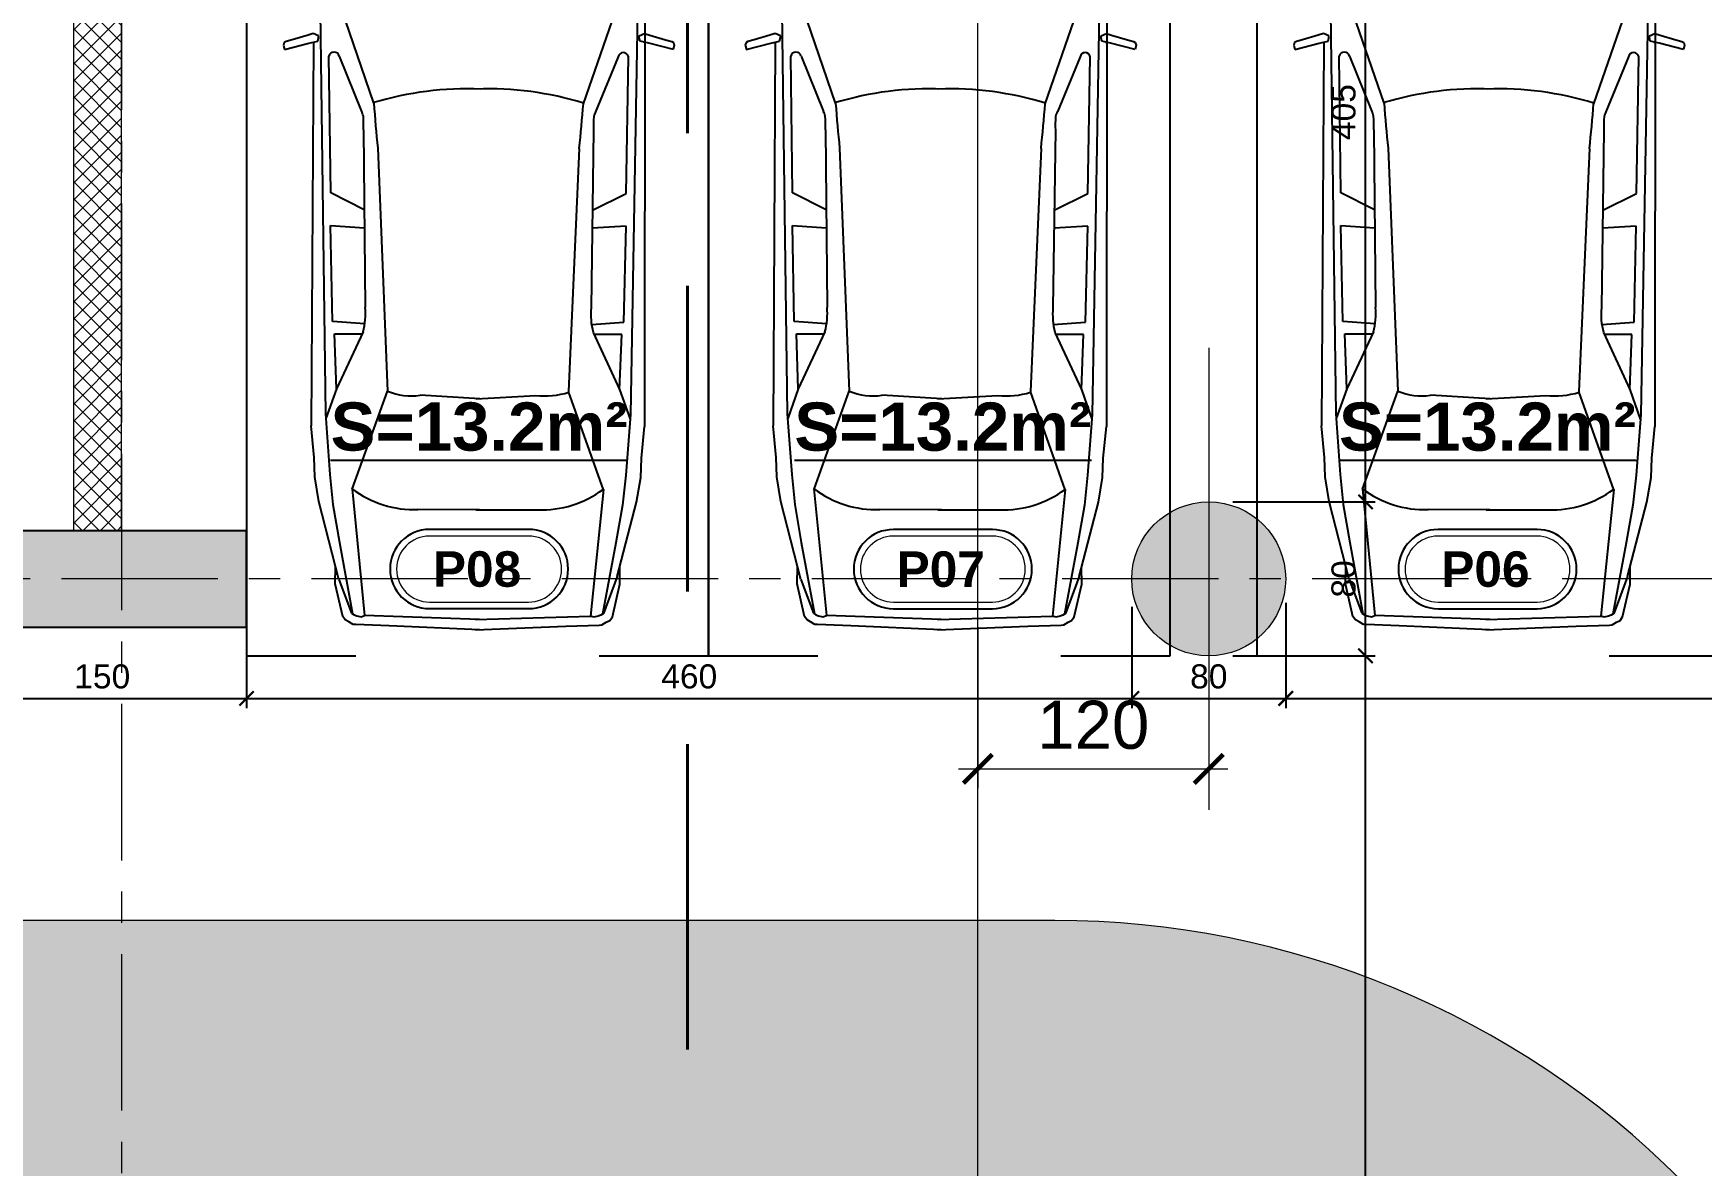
# Model space of a CAD drawing. Header units: centimetres. Extents: x 60496 to 66049, y -55119 to -48212.
# Drawn here: x 63377 to 64244, y -50302 to -49714 of the extents above; entities that cross this region are included whole.
import ezdxf
from ezdxf.enums import TextEntityAlignment as Align

# ---------------------------------------------------------------- set-up
doc = ezdxf.new("R2010")
doc.units = ezdxf.units.CM
doc.header["$LTSCALE"] = 50
doc.header["$MEASUREMENT"] = 0
for name, pattern in [('23486-A01$0${ Chain Double-Dash }', [0]), ('AXES', [2, 1.25, -0.25, 0.25, -0.25]), ('CACHE', [0.375, 0.25, -0.125]), ('CONTINU', [0]), ('DASHED2', [9.525, 6.35, -3.175])]:
    doc.linetypes.add(name, pattern=pattern)
doc.layers.get('0').update_dxf_attribs({"color": 8})
for name, color, linetype in [('AXES', 10, 'AXES'), ('BETON COUPE', 3, 'CONTINU'), ('BETON TRAME', 252, 'Continuous'), ('COTE 50ème', 1, 'Continuous'), ('FINI', 251, 'Continuous'), ('PILIER', 7, 'Continuous'), ('TEXTE', 7, 'Continuous')]:
    doc.layers.add(name, color=color, linetype=linetype)
for name, color, linetype, lineweight in [('BETON HACHURE', 253, 'Continuous', 13), ('EXISTANT COUPE', 251, 'Continuous', 40), ('MACONNERIE COUPE', 7, 'Continuous', 30)]:
    doc.layers.add(name, color=color, linetype=linetype, lineweight=lineweight)
for name, color, linetype, lineweight, true_color in [('HORS GEL', 7, 'CACHE', 15, 0x00661a), ('HORS GEL COTE', 7, 'Continuous', 13, 0x00661a), ('New_2D Drafting - General_Pen_No__4', 252, 'Continuous', 13, 0x696969)]:
    doc.layers.add(name, color=color, linetype=linetype, lineweight=lineweight, true_color=true_color)
doc.layers.add('PREFA MUR SUP TRAME', color=7, linetype='Continuous', true_color=0xd7c7ff)
doc.styles.add('BRMNAMES', font='swisseb.ttf', dxfattribs={"height": 20})
doc.styles.add('RS_TEXT_1.50', font='arial.ttf', dxfattribs={"height": 12.5})
doc.styles.add('RS_TXT_100', font='arial.ttf', dxfattribs={"height": 25})
doc.styles.add('RS_TXT_50', font='arial.ttf', dxfattribs={"height": 12.5})
doc.dimstyles.new('RS_100CM_LINEAIRE', dxfattribs={"dimscale": 10, "dimtxt": 25, "dimasz": 1.5, "dimexe": 1, "dimexo": 2.5, "dimgap": 1, "dimtad": 1, "dimdec": 1, "dimrnd": 0.5, "dimdsep": 46, "dimtxsty": 'RS_TXT_100', "dimblk1": 'ARCHTICK', "dimblk2": 'ARCHTICK', "dimsah": 1, "dimcen": 2.5, "dimdle": 1, "dimclrt": 4, "dimadec": 0, "dimazin": 2, "dimtfac": 1, "dimtdec": 1, "dimtix": 1, "dimtmove": 2, "dimatfit": 3, "dimfxl": 1, "dimtolj": 1, "dimtzin": 0, "dimarcsym": 0})
doc.dimstyles.new('RS_50CM_LINEAIRE', dxfattribs={"dimscale": 5, "dimtxt": 12.5, "dimasz": 1.5, "dimexe": 1, "dimexo": 2.5, "dimgap": 1, "dimtad": 1, "dimdec": 1, "dimrnd": 0.5, "dimdsep": 46, "dimtxsty": 'RS_TXT_50', "dimblk1": 'ARCHTICK', "dimblk2": 'ARCHTICK', "dimsah": 1, "dimcen": 2.5, "dimdle": 1, "dimclrt": 4, "dimadec": 0, "dimazin": 2, "dimtfac": 1, "dimtdec": 1, "dimtix": 1, "dimtmove": 2, "dimatfit": 3, "dimfxl": 1, "dimtolj": 1, "dimtzin": 0, "dimarcsym": 0})

# ---------------------------------------------------------------- blocks, each defined once
blk = doc.blocks.new('_ArchTick')
at = {"color": 0, "linetype": 'ByBlock', "const_width": 0.15}
blk.add_lwpolyline([(-0.5, -0.5), (0.5, 0.5)], dxfattribs=at)
blk = doc.blocks.new('*D161')
at = {"layer": 'Defpoints', "color": 0, "linetype": 'ByBlock', "transparency": 16777216}
for p in [(73413.45, -41029.73), (73533.45, -41069.73), (73533.45, -41128.47)]:
    blk.add_point(p, dxfattribs=at)
at = {"layer": 'HORS GEL', "color": 0, "linetype": 'ByBlock', "lineweight": -2, "transparency": 16777216}
for p, q in [((73413.45, -41054.73), (73413.45, -41138.47)), ((73533.45, -41094.73), (73533.45, -41138.47)), ((73403.45, -41128.47), (73543.45, -41128.47))]:
    blk.add_line(p, q, dxfattribs=at)
at = {"layer": 'HORS GEL', "color": 0, "linetype": 'ByBlock', "lineweight": -2, "transparency": 16777216, "xscale": 15, "yscale": 15, "zscale": 15, "rotation": 180}
blk.add_blockref('_ArchTick', (73413.45, -41128.47), dxfattribs=at)
at = {"layer": 'HORS GEL', "color": 0, "linetype": 'ByBlock', "lineweight": -2, "transparency": 16777216, "xscale": 15, "yscale": 15, "zscale": 15}
blk.add_blockref('_ArchTick', (73533.45, -41128.47), dxfattribs=at)
at = {"layer": 'HORS GEL', "color": 4, "linetype": 'ByBlock', "transparency": 16777216, "insert": (73473.45, -41105.7), "char_height": 25, "attachment_point": 5, "style": 'RS_TXT_100'}
blk.add_mtext('\\A1;120', dxfattribs=at)
blk = doc.blocks.new('*D1316')
at = {"layer": 'COTE 50ème', "color": 0, "lineweight": -2, "ltscale": 0.5, "transparency": 16777216}
for p, q in [((64000.45, -50037.36), (64074.44, -50037.36)), ((64069.44, -50637.36), (64069.44, -50032.36)), ((63880.45, -50632.36), (64074.44, -50632.36))]:
    blk.add_line(p, q, dxfattribs=at)
at = {"layer": 'Defpoints', "color": 0, "ltscale": 0.5, "transparency": 16777216}
for p in [(63987.95, -50037.36), (64069.44, -50037.36), (63867.95, -50632.36)]:
    blk.add_point(p, dxfattribs=at)
at = {"layer": 'COTE 50ème', "color": 0, "lineweight": -2, "ltscale": 0.5, "transparency": 16777216, "xscale": 7.5, "yscale": 7.5, "zscale": 7.5}
for p, rotation in [((64069.44, -50037.36), 90), ((64069.44, -50632.36), 270)]:
    blk.add_blockref('_ArchTick', p, dxfattribs=dict(at, rotation=rotation))
at = {"layer": 'COTE 50ème', "color": 4, "ltscale": 0.5, "transparency": 16777216, "insert": (64058.05, -50334.86), "char_height": 12.5, "attachment_point": 5, "rotation": 90, "style": 'RS_TXT_50'}
blk.add_mtext('\\A1;595', dxfattribs=at)
blk = doc.blocks.new('*D1317')
at = {"layer": 'COTE 50ème', "color": 0, "lineweight": -2, "ltscale": 0.5, "transparency": 16777216}
for p, q in [((64000.45, -49957.36), (64074.44, -49957.36)), ((64069.44, -50042.36), (64069.44, -49952.36)), ((64000.45, -50037.36), (64074.44, -50037.36))]:
    blk.add_line(p, q, dxfattribs=at)
at = {"layer": 'Defpoints', "color": 0, "ltscale": 0.5, "transparency": 16777216}
for p in [(63987.95, -49957.36), (64069.44, -49957.36), (63987.95, -50037.36)]:
    blk.add_point(p, dxfattribs=at)
at = {"layer": 'COTE 50ème', "color": 0, "lineweight": -2, "ltscale": 0.5, "transparency": 16777216, "xscale": 7.5, "yscale": 7.5, "zscale": 7.5}
for p, rotation in [((64069.44, -49957.36), 90), ((64069.44, -50037.36), 270)]:
    blk.add_blockref('_ArchTick', p, dxfattribs=dict(at, rotation=rotation))
at = {"layer": 'COTE 50ème', "color": 4, "ltscale": 0.5, "transparency": 16777216, "insert": (64058.05, -49997.36), "char_height": 12.5, "attachment_point": 5, "rotation": 90, "style": 'RS_TXT_50'}
blk.add_mtext('\\A1;80', dxfattribs=at)
blk = doc.blocks.new('*D1318')
at = {"layer": 'COTE 50ème', "color": 0, "lineweight": -2, "ltscale": 0.5, "transparency": 16777216}
for p, q in [((64000.45, -49552.22), (64074.44, -49552.22)), ((64069.44, -49962.36), (64069.44, -49547.22)), ((64000.45, -49957.36), (64074.44, -49957.36))]:
    blk.add_line(p, q, dxfattribs=at)
at = {"layer": 'Defpoints', "color": 0, "ltscale": 0.5, "transparency": 16777216}
for p in [(63987.95, -49552.22), (64069.44, -49552.22), (63987.95, -49957.36)]:
    blk.add_point(p, dxfattribs=at)
at = {"layer": 'COTE 50ème', "color": 0, "lineweight": -2, "ltscale": 0.5, "transparency": 16777216, "xscale": 7.5, "yscale": 7.5, "zscale": 7.5}
for p, rotation in [((64069.44, -49552.22), 90), ((64069.44, -49957.36), 270)]:
    blk.add_blockref('_ArchTick', p, dxfattribs=dict(at, rotation=rotation))
at = {"layer": 'COTE 50ème', "color": 4, "ltscale": 0.5, "transparency": 16777216, "insert": (64058.05, -49754.79), "char_height": 12.5, "attachment_point": 5, "rotation": 90, "style": 'RS_TXT_50'}
blk.add_mtext('\\A1;405', dxfattribs=at)
blk = doc.blocks.new('*D963')
at = {"layer": 'COTE 50ème', "color": 0, "lineweight": -2, "ltscale": 0.5, "transparency": 16777216}
for p, q in [((63487.95, -50034.86), (63487.95, -50064.48)), ((63337.95, -50049.86), (63337.95, -50064.48)), ((63332.95, -50059.48), (63492.95, -50059.48))]:
    blk.add_line(p, q, dxfattribs=at)
at = {"layer": 'Defpoints', "color": 0, "ltscale": 0.5, "transparency": 16777216}
for p in [(63487.95, -50022.36), (63337.95, -50037.36), (63487.95, -50059.48)]:
    blk.add_point(p, dxfattribs=at)
at = {"layer": 'COTE 50ème', "color": 0, "lineweight": -2, "ltscale": 0.5, "transparency": 16777216, "xscale": 7.5, "yscale": 7.5, "zscale": 7.5, "rotation": 180}
blk.add_blockref('_ArchTick', (63337.95, -50059.48), dxfattribs=at)
at = {"layer": 'COTE 50ème', "color": 0, "lineweight": -2, "ltscale": 0.5, "transparency": 16777216, "xscale": 7.5, "yscale": 7.5, "zscale": 7.5}
blk.add_blockref('_ArchTick', (63487.95, -50059.48), dxfattribs=at)
at = {"layer": 'COTE 50ème', "color": 4, "ltscale": 0.5, "transparency": 16777216, "insert": (63412.95, -50048.1), "char_height": 12.5, "attachment_point": 5, "style": 'RS_TXT_50'}
blk.add_mtext('\\A1;150', dxfattribs=at)
blk = doc.blocks.new('*D964')
at = {"layer": 'COTE 50ème', "color": 0, "lineweight": -2, "ltscale": 0.5, "transparency": 16777216}
for p, q in [((63948, -50011.86), (63948, -50064.48)), ((63487.95, -50034.86), (63487.95, -50064.48)), ((63482.95, -50059.48), (63953, -50059.48))]:
    blk.add_line(p, q, dxfattribs=at)
at = {"layer": 'Defpoints', "color": 0, "ltscale": 0.5, "transparency": 16777216}
for p in [(63948, -49999.36), (63487.95, -50022.36), (63948, -50059.48)]:
    blk.add_point(p, dxfattribs=at)
at = {"layer": 'COTE 50ème', "color": 0, "lineweight": -2, "ltscale": 0.5, "transparency": 16777216, "xscale": 7.5, "yscale": 7.5, "zscale": 7.5, "rotation": 180}
blk.add_blockref('_ArchTick', (63487.95, -50059.48), dxfattribs=at)
at = {"layer": 'COTE 50ème', "color": 0, "lineweight": -2, "ltscale": 0.5, "transparency": 16777216, "xscale": 7.5, "yscale": 7.5, "zscale": 7.5}
blk.add_blockref('_ArchTick', (63948, -50059.48), dxfattribs=at)
at = {"layer": 'COTE 50ème', "color": 4, "ltscale": 0.5, "transparency": 16777216, "insert": (63717.98, -50048.1), "char_height": 12.5, "attachment_point": 5, "style": 'RS_TXT_50'}
blk.add_mtext('\\A1;460', dxfattribs=at)
blk = doc.blocks.new('*D965')
at = {"layer": 'COTE 50ème', "color": 0, "lineweight": -2, "ltscale": 0.5, "transparency": 16777216}
for p, q in [((63948, -50011.86), (63948, -50064.48)), ((64027.95, -50009.86), (64027.95, -50064.48)), ((63943, -50059.48), (64032.95, -50059.48))]:
    blk.add_line(p, q, dxfattribs=at)
at = {"layer": 'Defpoints', "color": 0, "ltscale": 0.5, "transparency": 16777216}
for p in [(63948, -49999.36), (64027.95, -49997.36), (64027.95, -50059.48)]:
    blk.add_point(p, dxfattribs=at)
at = {"layer": 'COTE 50ème', "color": 0, "lineweight": -2, "ltscale": 0.5, "transparency": 16777216, "xscale": 7.5, "yscale": 7.5, "zscale": 7.5, "rotation": 180}
blk.add_blockref('_ArchTick', (63948, -50059.48), dxfattribs=at)
at = {"layer": 'COTE 50ème', "color": 0, "lineweight": -2, "ltscale": 0.5, "transparency": 16777216, "xscale": 7.5, "yscale": 7.5, "zscale": 7.5}
blk.add_blockref('_ArchTick', (64027.95, -50059.48), dxfattribs=at)
at = {"layer": 'COTE 50ème', "color": 4, "ltscale": 0.5, "transparency": 16777216, "insert": (63987.98, -50048.1), "char_height": 12.5, "attachment_point": 5, "style": 'RS_TXT_50'}
blk.add_mtext('\\A1;80', dxfattribs=at)
blk = doc.blocks.new('*D966')
at = {"layer": 'COTE 50ème', "color": 0, "lineweight": -2, "ltscale": 0.5, "transparency": 16777216}
for p, q in [((64027.95, -50009.86), (64027.95, -50064.48)), ((64572.95, -50009.86), (64572.95, -50064.48)), ((64022.95, -50059.48), (64577.95, -50059.48))]:
    blk.add_line(p, q, dxfattribs=at)
at = {"layer": 'Defpoints', "color": 0, "ltscale": 0.5, "transparency": 16777216}
for p in [(64027.95, -49997.36), (64572.95, -49997.36), (64572.95, -50059.48)]:
    blk.add_point(p, dxfattribs=at)
at = {"layer": 'COTE 50ème', "color": 0, "lineweight": -2, "ltscale": 0.5, "transparency": 16777216, "xscale": 7.5, "yscale": 7.5, "zscale": 7.5, "rotation": 180}
blk.add_blockref('_ArchTick', (64027.95, -50059.48), dxfattribs=at)
at = {"layer": 'COTE 50ème', "color": 0, "lineweight": -2, "ltscale": 0.5, "transparency": 16777216, "xscale": 7.5, "yscale": 7.5, "zscale": 7.5}
blk.add_blockref('_ArchTick', (64572.95, -50059.48), dxfattribs=at)
at = {"layer": 'COTE 50ème', "color": 4, "ltscale": 0.5, "transparency": 16777216, "insert": (64300.45, -50048.12), "char_height": 12.5, "attachment_point": 5, "style": 'RS_TXT_50'}
blk.add_mtext('\\A1;545', dxfattribs=at)
blk = doc.blocks.new('PILIER')
at = {"color": 252}
blk.add_lwpolyline([(1.563, 1.2), (-1.437, 1.2, 1), (-1.437, -1.2), (1.563, -1.2, 1), (1.563, 1.2, -1)], format="xyb", dxfattribs=at)
at = {"color": 10, "lineweight": 20}
blk.add_lwpolyline([(1.563, 1), (-1.437, 1, 1), (-1.437, -1), (1.563, -1, 1)], format="xyb", close=True, dxfattribs=at)
at = {"color": 7, "style": 'BRMNAMES'}
blk.add_attdef('PILIER_TEXTE', text='', height=1.076, dxfattribs=at).set_placement((0, 0), align=Align.MIDDLE_CENTER)
blk = doc.blocks.new('A$Ce9568e5d')
at = {"layer": 'AXES', "lineweight": 5, "ltscale": 1.3}
for p, q in [((805, 1580), (805, -1344.97)), ((3195, 865), (-1985, 865))]:
    blk.add_line(p, q, dxfattribs=at)
at = {"layer": 'HORS GEL', "linetype": '23486-A01$0${ Chain Double-Dash }', "ltscale": 1.2}
for p, q in [((1250, -1150), (1250, 1580)), ((1370, 985), (1370, 745))]:
    blk.add_line(p, q, dxfattribs=at)
at = {"layer": 'HORS GEL', "linetype": 'ByBlock'}
dim = blk.add_linear_dim(base=(1370, 766.26), p1=(1250, 865), p2=(1370, 825), dimstyle='RS_100CM_LINEAIRE', dxfattribs=at)
dim.commit()
dim.dimension.update_dxf_attribs({"geometry": '*D161', "text_midpoint": (1310, 789.03), "insert": (-72163.45, 41894.73)})

msp = doc.modelspace()

# ---------------------------------------------------------------- hatches: boundary and pattern name
at = {"layer": 'BETON HACHURE', "transparency": 33554585}
h = msp.add_hatch(dxfattribs=at)
h.set_pattern_fill('ANSI37', color=256, scale=50, angle=270, style=0)
h.set_pattern_definition([(315, (-1160.4855, 19655.393), (4.4194174, 4.4194174), []), (45, (-1160.4855, 19655.393), (-4.4194174, 4.4194174), [])])
h.paths.add_polyline_path([(62772.95, -51847.22), (62797.95, -51847.22), (62797.95, -52172.22), (62772.95, -52172.22)], flags=0)
h.paths.add_polyline_path([(62772.95, -51847.22), (62797.95, -51847.22), (62797.95, -52172.22), (62772.95, -52172.22)], flags=0)
h.paths.add_polyline_path([(64952.95, -51987.36), (64952.95, -52037.36), (65032.95, -52037.36), (65032.95, -51987.36)], flags=0)
h.paths.add_polyline_path([(64572.95, -51987.36), (64572.95, -52037.36), (64652.95, -52037.36), (64652.95, -51987.36)], flags=0)
edge = h.paths.add_edge_path(flags=0)
edge.add_arc((64612.95, -50672.36), 40, 0, 360)
edge = h.paths.add_edge_path(flags=0)
edge.add_arc((64612.95, -49997.36), 40, 0, 360)
edge = h.paths.add_edge_path(flags=0)
edge.add_arc((64612.95, -51272.36), 40, 0, 360)
h.paths.add_polyline_path([(65692.87, -49527.22), (61269.11, -49527.22), (60879.82, -54263.92), (65445.45, -54713.51), (65692.87, -54713.51)])
edge = h.paths.add_edge_path(flags=0)
edge.add_arc((64612.95, -51272.36), 40, 0, 360)
h.paths.add_polyline_path([(63397.95, -49552.22), (63397.95, -49972.36), (63422.95, -49972.36), (63422.95, -49552.22), (64992.96, -49552.22), (64992.95, -51312.36), (65032.95, -51312.36), (65032.95, -49552.22), (65667.87, -49552.22), (65667.87, -53452.22), (65032.95, -53452.22), (65032.95, -52057.36), (64992.95, -52057.36), (64992.95, -53477.22), (65667.87, -53477.22), (65667.87, -54685.93), (65459.18, -54688.51), (64660.45, -54610.07), (64660.45, -54122.36), (64635.45, -54122.36), (64635.45, -54607.62), (63330.45, -54479.46), (63330.45, -54122.36), (63305.45, -54122.36), (63305.45, -54477.01), (62117.95, -54360.39), (62117.95, -54122.36), (62067.95, -54122.36), (62067.95, -54355.48), (60906.75, -54241.45), (61082.14, -52107.36), (61287.95, -52107.36), (61287.95, -52057.36), (61086.25, -52057.36), (61088.1, -52037.36), (61287.95, -52037.36), (61287.95, -51987.36), (61092.01, -51987.36), (61148.71, -51297.36), (61287.95, -51297.36), (61287.95, -51247.36), (61152.82, -51247.36), (61198.03, -50697.36), (61287.95, -50697.36), (61287.95, -50647.36), (61202.13, -50647.36), (61292.14, -49552.22), (62070.45, -49552.22), (62070.45, -49972.36), (62095.45, -49972.36), (62095.45, -49552.22)], flags=16)
h.paths.add_polyline_path([(64572.95, -51232.36), (64572.95, -51312.36), (64652.95, -51312.36), (64652.95, -51232.36)], flags=0)
at = {"layer": 'BETON TRAME', "transparency": 33554559}
h = msp.add_hatch(color=256, dxfattribs=at)
h.dxf.hatch_style = 1
h.paths.add_polyline_path([(62157.95, -51297.36), (62122.95, -51297.36), (62122.95, -50647.36), (62157.95, -50647.36), (62157.95, -50822.36), (62617.95, -50822.36), (62617.95, -50647.36), (62652.95, -50647.36), (62652.95, -51297.36), (62617.95, -51297.36), (62617.95, -50862.36), (62407.95, -50862.36), (62407.95, -51192.36), (62367.95, -51192.36), (62367.95, -50862.36), (62157.95, -50862.36)])
h.paths.add_polyline_path([(61287.95, -49972.36), (61287.95, -50022.36), (61437.95, -50022.36), (61437.95, -49972.36)])
h.paths.add_polyline_path([(62007.95, -49972.36), (62007.95, -50022.36), (62157.95, -50022.36), (62157.95, -49972.36)])
h.paths.add_polyline_path([(62617.95, -49972.36), (62617.95, -50022.36), (62767.95, -50022.36), (62767.95, -49972.36)])
h.paths.add_polyline_path([(63337.95, -49972.36), (63337.95, -50022.36), (63487.95, -50022.36), (63487.95, -49972.36)])
h.paths.add_polyline_path([(63337.95, -50647.36), (63337.95, -50697.36), (63487.95, -50697.36), (63487.95, -50647.36)])
h.paths.add_polyline_path([(61287.95, -50647.36), (61287.95, -50697.36), (61437.95, -50697.36), (61437.95, -50647.36)])
h.paths.add_polyline_path([(61287.95, -51247.36), (61287.95, -51297.36), (61437.95, -51297.36), (61437.95, -51247.36)])
h.paths.add_polyline_path([(63337.95, -51247.36), (63337.95, -51297.36), (63487.95, -51297.36), (63487.95, -51247.36)])
h.paths.add_polyline_path([(63337.95, -51987.36), (63337.95, -52037.36), (63487.95, -52037.36), (63487.95, -51987.36)])
h.paths.add_polyline_path([(61437.95, -52037.36), (61437.95, -51987.36), (61287.95, -51987.36), (61287.95, -52037.36)])
h.paths.add_polyline_path([(62102.95, -51987.36), (62102.95, -52037.36), (62227.95, -52037.36), (62227.95, -51987.36)])
h.paths.add_polyline_path([(62547.95, -51987.36), (62547.95, -52037.36), (62672.95, -52037.36), (62672.95, -51987.36)])
h.paths.add_polyline_path([(62522.95, -52037.36), (62547.95, -52037.36), (62547.95, -51532.36), (62522.95, -51532.36)])
h.paths.add_polyline_path([(62227.95, -52037.36), (62252.95, -52037.36), (62252.95, -51532.36), (62227.95, -51532.36)])
at = {"layer": 'New_2D Drafting - General_Pen_No__4', "linetype": 'Continuous', "lineweight": 0, "true_color": 0xc7c8ca, "transparency": 33554546}
h = msp.add_hatch(color=9, dxfattribs=at)
edge = h.paths.add_edge_path()
edge.add_line((64367.95, -51124.86), (64367.95, -50634.86))
edge.add_arc((63907.95, -50634.86), 460, 0, 90)
edge.add_line((63907.95, -50174.86), (62122.95, -50174.86))
edge.add_arc((62122.95, -50634.86), 460, 90, 180)
edge.add_line((61662.95, -50634.86), (61662.95, -53323.54))
edge.add_arc((62122.95, -53323.54), 460, 180, 266.91954)
edge.add_line((62098.23, -53782.88), (64199.36, -53895.95))
edge.add_line((64199.36, -53895.95), (64906.1, -53933.99))
edge.add_arc((64899.76, -54067.76), 133.92, 4.03594, 87.28895, ccw=False)
edge.add_line((65033.35, -54058.33), (65587.47, -54035.81))
edge.add_arc((64922.41, -54349.93), 735.52, 25.28163, 89.98749)
edge.add_line((64922.57, -53614.41), (64699.15, -53602.39))
edge.add_arc((64717.95, -53252.89), 350, 180, 266.91954, ccw=False)
edge.add_line((64367.95, -53252.89), (64367.95, -52144.86))
edge.add_arc((64717.95, -52144.86), 350, 90, 180, ccw=False)
edge.add_line((64717.95, -51794.86), (64722.95, -51794.86))
edge.add_arc((64722.95, -52144.86), 350, 6.15064, 90, ccw=False)
edge.add_line((65070.94, -52107.36), (65667.87, -52107.36))
edge.add_line((65667.87, -52107.36), (65667.87, -49527.22))
edge.add_line((65667.87, -49527.22), (65072.95, -49527.22))
edge.add_line((65072.95, -49527.22), (65072.95, -51124.86))
edge.add_arc((64722.95, -51124.86), 350, -90, 0, ccw=False)
edge.add_line((64722.95, -51474.86), (64717.95, -51474.86))
edge.add_arc((64717.95, -51124.86), 350, 180, 270, ccw=False)
edge = h.paths.add_edge_path(flags=16)
edge.add_arc((63697.95, -53198), 350, -93.08046, 0, ccw=False)
edge.add_line((63679.15, -53547.49), (62314.15, -53474.03))
edge.add_arc((62332.95, -53124.54), 350, 180, 266.91954, ccw=False)
edge.add_line((61982.95, -53124.54), (61982.95, -50844.86))
edge.add_arc((62332.95, -50844.86), 350, 90, 180, ccw=False)
edge.add_line((62332.95, -50494.86), (63697.95, -50494.86))
edge.add_arc((63697.95, -50844.86), 350, 0, 90, ccw=False)
edge.add_line((64047.95, -50844.86), (64047.95, -53198))
at = {"layer": 'PREFA MUR SUP TRAME'}
h = msp.add_hatch(color=256, dxfattribs=at)
h.paths.add_polyline_path([(63827.95, -51987.36), (63827.95, -52037.36), (63907.95, -52037.36), (63907.95, -51987.36)])
h.paths.add_polyline_path([(62117.95, -52412.36), (62097.95, -52412.36), (62097.95, -52087.36), (62542.95, -52087.36), (62542.95, -52412.36), (62522.95, -52412.36), (62522.95, -52107.36), (62332.95, -52107.36), (62332.95, -52412.36), (62307.95, -52412.36), (62307.95, -52107.36), (62117.95, -52107.36)])
h.paths.add_polyline_path([(62117.95, -52797.36), (62067.95, -52797.36), (62067.95, -52927.36), (62117.95, -52927.36)])
h.paths.add_polyline_path([(61437.95, -52847.36), (61437.95, -52797.36), (61287.95, -52797.36), (61287.95, -52847.36)])
h.paths.add_polyline_path([(61437.95, -53373.36), (61437.95, -53323.36), (61287.95, -53323.36), (61287.95, -53373.36)])
h.paths.add_polyline_path([(62117.95, -53222.36), (62067.95, -53222.36), (62067.95, -53372.36), (62117.95, -53372.36)])
h.paths.add_polyline_path([(62117.95, -53972.36), (62067.95, -53972.36), (62067.95, -54122.36), (62117.95, -54122.36)])
h.paths.add_polyline_path([(61437.95, -54067.36), (61437.95, -54017.36), (61287.95, -54017.36), (61287.95, -54067.36)])
h.paths.add_polyline_path([(61437.95, -52107.36), (61437.95, -52057.36), (61287.95, -52057.36), (61287.95, -52107.36)])
edge = h.paths.add_edge_path()
edge.add_arc((63867.95, -51272.36), 40, 0, 360)
edge = h.paths.add_edge_path()
edge.add_arc((63867.95, -50672.36), 40, 0, 360)
edge = h.paths.add_edge_path()
edge.add_arc((63987.95, -49997.36), 40, 0, 360)
h.paths.add_polyline_path([(62522.95, -53323.39), (62572.95, -53323.39), (62572.95, -53397.39), (62522.95, -53397.39)])

# ---------------------------------------------------------------- linework, layer by layer
at = {"layer": 'BETON COUPE', "lineweight": 5}
msp.add_lwpolyline([(61287.95, -51297.36), (61287.95, -51247.36), (61152.82, -51247.36), (61198.03, -50697.36), (61287.95, -50697.36), (61287.95, -50647.36), (61202.13, -50647.36), (61292.14, -49552.22), (62070.45, -49552.22), (62070.45, -49972.36), (62095.45, -49972.36), (62095.45, -49552.22), (63397.95, -49552.22), (63397.95, -49972.36), (63422.95, -49972.36), (63422.95, -49552.22), (64992.96, -49552.22), (64992.95, -51312.36)], dxfattribs=at)
at = {"layer": 'BETON COUPE'}
msp.add_lwpolyline([(63337.95, -49972.36), (63337.95, -50022.36), (63487.95, -50022.36), (63487.95, -49972.36)], close=True, dxfattribs=at)
at = {"layer": 'BETON COUPE', "lineweight": 5, "ltscale": 0.5}
msp.add_circle((63987.95, -49997.36), 40, dxfattribs=at)
at = {"layer": 'EXISTANT COUPE', "lineweight": 5}
msp.add_lwpolyline([(64717.95, -51474.86, -0.414214), (64367.95, -51124.86), (64367.95, -51124.86), (64367.95, -50634.86, 0.414214), (63907.95, -50174.86), (62122.95, -50174.86, 0.414214), (61662.95, -50634.86), (61662.95, -53323.54, 0.398553)], format="xyb", dxfattribs=at)
at = {"layer": 'FINI'}
for p, q in [((63487.95, -49554.2), (63487.95, -50037.36)), ((63727.95, -50037.36), (63727.95, -49554.2)), ((63727.95, -49554.2), (63727.95, -50037.36)), ((63967.95, -50037.36), (63967.95, -49554.2)), ((64012.95, -49554.2), (64012.95, -50037.36)), ((63554.05, -49750.18), (63532.96, -49688.61)), ((63662.99, -49750.4), (63684.33, -49688.92)), ((63694.99, -49683.62), (63694.79, -49918.19)), ((63794.05, -49750.18), (63772.96, -49688.61)), ((63902.99, -49750.4), (63924.33, -49688.92)), ((63934.99, -49683.62), (63934.79, -49918.19)), ((64079.05, -49750.18), (64057.96, -49688.61)), ((64187.99, -49750.4), (64209.33, -49688.92)), ((64219.99, -49683.62), (64219.79, -49918.19)), ((63526.15, -49702.52), (63528.96, -49911.54)), ((63691.08, -49702.87), (63687.41, -49911.87)), ((63766.15, -49702.52), (63768.96, -49911.54)), ((63931.08, -49702.87), (63927.41, -49911.87)), ((64051.15, -49702.52), (64053.96, -49911.54)), ((64216.08, -49702.87), (64212.41, -49911.87)), ((63508.48, -49718.13), (63507.57, -49718.6)), ((63511.67, -49717.19), (63508.48, -49718.13)), ((63519.88, -49714.81), (63511.67, -49717.19)), ((63522.61, -49713.87), (63519.88, -49714.81)), ((63520.38, -49718.92), (63524.94, -49717.96)), ((63525.37, -49715.21), (63522.61, -49713.87)), ((63524.94, -49717.96), (63525.38, -49716.12)), ((63525.38, -49716.12), (63525.37, -49715.21)), ((63691.98, -49716.12), (63691.99, -49715.21)), ((63692.42, -49717.96), (63691.98, -49716.12)), ((63691.99, -49715.21), (63694.75, -49713.87)), ((63696.98, -49718.92), (63692.42, -49717.96)), ((63694.75, -49713.87), (63697.48, -49714.81)), ((63697.48, -49714.81), (63705.69, -49717.19)), ((63705.69, -49717.19), (63708.88, -49718.13)), ((63708.88, -49718.13), (63709.79, -49718.6)), ((63748.48, -49718.13), (63747.57, -49718.6)), ((63751.67, -49717.19), (63748.48, -49718.13)), ((63759.88, -49714.81), (63751.67, -49717.19)), ((63762.61, -49713.87), (63759.88, -49714.81)), ((63760.38, -49718.92), (63764.94, -49717.96)), ((63765.37, -49715.21), (63762.61, -49713.87)), ((63764.94, -49717.96), (63765.38, -49716.12)), ((63765.38, -49716.12), (63765.37, -49715.21)), ((63931.98, -49716.12), (63931.99, -49715.21)), ((63932.42, -49717.96), (63931.98, -49716.12)), ((63931.99, -49715.21), (63934.75, -49713.87)), ((63936.98, -49718.92), (63932.42, -49717.96)), ((63934.75, -49713.87), (63937.48, -49714.81)), ((63937.48, -49714.81), (63945.69, -49717.19)), ((63945.69, -49717.19), (63948.88, -49718.13)), ((63948.88, -49718.13), (63949.79, -49718.6)), ((64033.48, -49718.13), (64032.57, -49718.6)), ((64036.67, -49717.19), (64033.48, -49718.13)), ((64044.88, -49714.81), (64036.67, -49717.19)), ((64047.61, -49713.87), (64044.88, -49714.81)), ((64045.38, -49718.92), (64049.94, -49717.96)), ((64050.37, -49715.21), (64047.61, -49713.87)), ((64049.94, -49717.96), (64050.38, -49716.12)), ((64050.38, -49716.12), (64050.37, -49715.21)), ((64216.98, -49716.12), (64216.99, -49715.21)), ((64217.42, -49717.96), (64216.98, -49716.12)), ((64216.99, -49715.21), (64219.75, -49713.87)), ((64221.98, -49718.92), (64217.42, -49717.96)), ((64219.75, -49713.87), (64222.48, -49714.81)), ((64222.48, -49714.81), (64230.68, -49717.19)), ((64230.68, -49717.19), (64233.87, -49718.13)), ((64233.87, -49718.13), (64234.78, -49718.6)), ((63507.57, -49718.6), (63507.13, -49719.98)), ((63507.13, -49719.98), (63507.72, -49722.23)), ((63507.61, -49722.26), (63520.38, -49718.92)), ((63522.71, -49718.93), (63521.55, -49917.83)), ((63522.7, -49718.43), (63522.71, -49718.93)), ((63531.68, -49796.81), (63530.76, -49725.73)), ((63536.07, -49725.74), (63547.68, -49754.41)), ((63681.07, -49726.04), (63669.35, -49754.66)), ((63685.17, -49797.13), (63686.38, -49726.05)), ((63694.66, -49718.43), (63694.65, -49718.93)), ((63709.75, -49722.26), (63696.98, -49718.92)), ((63710.23, -49719.98), (63709.64, -49722.23)), ((63709.79, -49718.6), (63710.23, -49719.98)), ((63747.57, -49718.6), (63747.13, -49719.98)), ((63747.13, -49719.98), (63747.72, -49722.23)), ((63747.61, -49722.26), (63760.38, -49718.92)), ((63762.71, -49718.93), (63761.55, -49917.83)), ((63762.7, -49718.43), (63762.71, -49718.93)), ((63771.68, -49796.81), (63770.76, -49725.73)), ((63776.07, -49725.74), (63787.68, -49754.41)), ((63921.07, -49726.04), (63909.35, -49754.66)), ((63925.17, -49797.13), (63926.38, -49726.05)), ((63934.66, -49718.43), (63934.65, -49718.93)), ((63949.75, -49722.26), (63936.98, -49718.92)), ((63950.23, -49719.98), (63949.64, -49722.23)), ((63949.79, -49718.6), (63950.23, -49719.98)), ((64032.57, -49718.6), (64032.13, -49719.98)), ((64032.13, -49719.98), (64032.72, -49722.23)), ((64032.61, -49722.26), (64045.38, -49718.92)), ((64047.71, -49718.93), (64046.55, -49917.83)), ((64047.7, -49718.43), (64047.71, -49718.93)), ((64056.67, -49796.81), (64055.76, -49725.73)), ((64061.07, -49725.74), (64072.67, -49754.41)), ((64206.07, -49726.04), (64194.34, -49754.66)), ((64210.17, -49797.13), (64211.38, -49726.05)), ((64219.66, -49718.43), (64219.65, -49718.93)), ((64234.74, -49722.26), (64221.98, -49718.92)), ((64235.23, -49719.98), (64234.64, -49722.23)), ((64234.78, -49718.6), (64235.23, -49719.98)), ((63548.72, -49763.96), (63549.59, -49856.25)), ((63668.27, -49764.21), (63667.01, -49856.5)), ((63788.72, -49763.96), (63789.59, -49856.25)), ((63908.27, -49764.21), (63907.01, -49856.5)), ((64073.72, -49763.96), (64074.59, -49856.25)), ((64193.26, -49764.21), (64192.01, -49856.5)), ((63556.12, -49773.52), (63561.17, -49899.77)), ((63660.82, -49773.74), (63655.25, -49899.96)), ((63796.12, -49773.52), (63801.17, -49899.77)), ((63900.82, -49773.74), (63895.25, -49899.96)), ((64081.12, -49773.52), (64086.16, -49899.77)), ((64185.82, -49773.74), (64180.25, -49899.96)), ((63549.11, -49805.57), (63531.68, -49796.81)), ((63667.7, -49805.82), (63685.17, -49797.13)), ((63789.11, -49805.57), (63771.68, -49796.81)), ((63907.7, -49805.82), (63925.17, -49797.13)), ((64074.11, -49805.57), (64056.67, -49796.81)), ((64192.7, -49805.82), (64210.17, -49797.13)), ((63532.6, -49863.64), (63531.64, -49813.78)), ((63531.64, -49813.78), (63549.2, -49814.85)), ((63685.14, -49814.1), (63667.58, -49815.1)), ((63683.97, -49863.96), (63685.14, -49814.1)), ((63772.6, -49863.64), (63771.64, -49813.78)), ((63771.64, -49813.78), (63789.2, -49814.85)), ((63925.14, -49814.1), (63907.58, -49815.1)), ((63923.97, -49863.96), (63925.14, -49814.1)), ((64057.6, -49863.64), (64056.64, -49813.78)), ((64056.64, -49813.78), (64074.2, -49814.85)), ((64210.13, -49814.1), (64192.57, -49815.1)), ((64208.97, -49863.96), (64210.13, -49814.1)), ((63549.37, -49864.88), (63532.6, -49863.64)), ((63667.19, -49865.12), (63683.97, -49863.96)), ((63789.37, -49864.88), (63772.6, -49863.64)), ((63907.19, -49865.12), (63923.97, -49863.96)), ((64074.37, -49864.88), (64057.6, -49863.64)), ((64192.19, -49865.12), (64208.97, -49863.96)), ((63534.65, -49898.65), (63533.65, -49870.01)), ((63533.65, -49870.01), (63548.01, -49870.04)), ((63548.5, -49868.98), (63534.65, -49898.65)), ((63668.05, -49869.23), (63681.78, -49898.96)), ((63682.9, -49870.32), (63668.66, -49870.29)), ((63681.78, -49898.96), (63682.9, -49870.32)), ((63774.65, -49898.65), (63773.65, -49870.01)), ((63773.65, -49870.01), (63788.01, -49870.04)), ((63788.5, -49868.98), (63774.65, -49898.65)), ((63908.05, -49869.23), (63921.78, -49898.96)), ((63922.9, -49870.32), (63908.66, -49870.29)), ((63921.78, -49898.96), (63922.9, -49870.32)), ((64059.65, -49898.65), (64058.64, -49870.01)), ((64058.64, -49870.01), (64073, -49870.04)), ((64073.5, -49868.98), (64059.65, -49898.65)), ((64193.05, -49869.23), (64206.77, -49898.96)), ((64207.9, -49870.32), (64193.66, -49870.29)), ((64206.77, -49898.96), (64207.9, -49870.32)), ((63534.65, -49898.65), (63529.14, -49914.04)), ((63542.83, -49950.78), (63561.17, -49899.77)), ((63673.38, -49951.05), (63655.25, -49899.96)), ((63681.78, -49898.96), (63687.22, -49914.37)), ((63774.65, -49898.65), (63769.14, -49914.04)), ((63782.83, -49950.78), (63801.17, -49899.77)), ((63913.38, -49951.05), (63895.25, -49899.96)), ((63921.78, -49898.96), (63927.22, -49914.37)), ((64059.65, -49898.65), (64054.14, -49914.04)), ((64067.83, -49950.78), (64086.16, -49899.77)), ((64198.38, -49951.05), (64180.25, -49899.96)), ((64206.77, -49898.96), (64212.22, -49914.37)), ((63609.2, -49903.87), (63578.14, -49901.93)), ((63607.21, -49903.87), (63638.28, -49902.05)), ((63849.2, -49903.87), (63818.14, -49901.93)), ((63847.21, -49903.87), (63878.28, -49902.05)), ((64134.2, -49903.87), (64103.13, -49901.93)), ((64132.2, -49903.87), (64163.27, -49902.05)), ((63528.96, -49911.54), (63531.23, -49943.12)), ((63687.41, -49911.87), (63685.01, -49943.44)), ((63768.96, -49911.54), (63771.23, -49943.12)), ((63927.41, -49911.87), (63925.01, -49943.44)), ((64053.96, -49911.54), (64056.23, -49943.12)), ((64212.41, -49911.87), (64210.01, -49943.44)), ((63523.13, -49934.31), (63521.55, -49917.83)), ((63693.14, -49934.67), (63694.79, -49918.19)), ((63763.13, -49934.31), (63761.55, -49917.83)), ((63933.14, -49934.67), (63934.79, -49918.19)), ((64048.13, -49934.31), (64046.55, -49917.83)), ((64218.14, -49934.67), (64219.79, -49918.19)), ((63523.44, -49944.38), (63523.13, -49934.31)), ((63692.8, -49944.73), (63693.14, -49934.67)), ((63763.44, -49944.38), (63763.13, -49934.31)), ((63932.8, -49944.73), (63933.14, -49934.67)), ((64048.44, -49944.38), (64048.13, -49934.31)), ((64217.79, -49944.73), (64218.14, -49934.67)), ((63531.23, -49943.12), (63532.83, -49958.69)), ((63685.01, -49943.44), (63683.35, -49959.01)), ((63771.23, -49943.12), (63772.83, -49958.69)), ((63925.01, -49943.44), (63923.35, -49959.01)), ((64056.23, -49943.12), (64057.83, -49958.69)), ((64210.01, -49943.44), (64208.35, -49959.01)), ((63525.54, -49957.21), (63523.44, -49944.38)), ((63542.81, -49950.64), (63549.26, -50016.44)), ((63673.4, -49950.91), (63666.68, -50016.68)), ((63690.65, -49957.56), (63692.8, -49944.73)), ((63765.54, -49957.21), (63763.44, -49944.38)), ((63782.81, -49950.64), (63789.26, -50016.44)), ((63913.4, -49950.91), (63906.68, -50016.68)), ((63930.65, -49957.56), (63932.8, -49944.73)), ((64050.53, -49957.21), (64048.44, -49944.38)), ((64067.81, -49950.64), (64074.25, -50016.44)), ((64198.39, -49950.91), (64191.68, -50016.68)), ((64215.65, -49957.56), (64217.79, -49944.73)), ((63535.9, -49997.61), (63525.54, -49957.21)), ((63532.83, -49958.69), (63536.19, -49978.41)), ((63683.35, -49959.01), (63679.9, -49978.7)), ((63680.55, -49996.07), (63690.65, -49957.56)), ((63775.9, -49997.61), (63765.54, -49957.21)), ((63772.83, -49958.69), (63776.19, -49978.41)), ((63923.35, -49959.01), (63919.9, -49978.7)), ((63920.55, -49996.07), (63930.65, -49957.56)), ((64060.9, -49997.61), (64050.53, -49957.21)), ((64057.83, -49958.69), (64061.19, -49978.41)), ((64208.35, -49959.01), (64204.9, -49978.7)), ((64205.55, -49996.07), (64215.65, -49957.56)), ((63609.06, -49961.4), (63576.95, -49961.33)), ((63607.1, -49961.39), (63639.21, -49961.46)), ((63849.06, -49961.4), (63816.95, -49961.33)), ((63847.1, -49961.39), (63879.21, -49961.46)), ((64134.06, -49961.4), (64101.95, -49961.33)), ((64132.1, -49961.39), (64164.21, -49961.46)), ((63536.19, -49978.41), (63543.02, -50015.44)), ((63679.9, -49978.7), (63672.92, -50015.71)), ((63776.19, -49978.41), (63783.02, -50015.44)), ((63919.9, -49978.7), (63912.92, -50015.71)), ((64061.19, -49978.41), (64068.02, -50015.44)), ((64204.9, -49978.7), (64197.92, -50015.71)), ((63534.04, -49999.87), (63534.18, -49990.88)), ((63681.97, -50000.17), (63681.87, -49991.05)), ((63774.04, -49999.87), (63774.18, -49990.88)), ((63921.97, -50000.17), (63921.87, -49991.05)), ((64059.04, -49999.87), (64059.17, -49990.88)), ((64206.96, -50000.17), (64206.87, -49991.05)), ((63537.9, -50016.84), (63534.04, -49999.87)), ((63535.9, -49997.61), (63542.5, -50015.08)), ((63680.55, -49996.07), (63673.44, -50015.35)), ((63678.04, -50017.13), (63681.97, -50000.17)), ((63777.9, -50016.84), (63774.04, -49999.87)), ((63775.9, -49997.61), (63782.5, -50015.08)), ((63920.55, -49996.07), (63913.44, -50015.35)), ((63918.04, -50017.13), (63921.97, -50000.17)), ((64062.9, -50016.84), (64059.04, -49999.87)), ((64060.9, -49997.61), (64067.5, -50015.08)), ((64205.55, -49996.07), (64198.44, -50015.35)), ((64203.03, -50017.13), (64206.96, -50000.17)), ((63539.25, -50018.69), (63537.9, -50016.84)), ((63541.06, -50019.63), (63539.25, -50018.69)), ((63543.33, -50021.04), (63541.06, -50019.63)), ((63542.5, -50015.08), (63543.86, -50016.02)), ((63544.7, -50021.06), (63543.33, -50021.04)), ((63543.86, -50016.02), (63545.22, -50016.5)), ((63561.98, -50021.77), (63544.7, -50021.06)), ((63545.22, -50016.5), (63547.5, -50016.99)), ((63547.5, -50016.99), (63549.26, -50016.44)), ((63608.95, -50018.49), (63549.26, -50016.44)), ((63606.99, -50018.48), (63666.68, -50016.68)), ((63653.94, -50021.96), (63671.22, -50021.32)), ((63668.43, -50017.24), (63666.68, -50016.68)), ((63670.72, -50016.76), (63668.43, -50017.24)), ((63672.08, -50016.28), (63670.72, -50016.76)), ((63671.22, -50021.32), (63672.59, -50021.31)), ((63673.44, -50015.35), (63672.08, -50016.28)), ((63672.59, -50021.31), (63674.87, -50019.91)), ((63674.87, -50019.91), (63676.68, -50018.98)), ((63676.68, -50018.98), (63678.04, -50017.13)), ((63779.25, -50018.69), (63777.9, -50016.84)), ((63781.06, -50019.63), (63779.25, -50018.69)), ((63783.33, -50021.04), (63781.06, -50019.63)), ((63782.5, -50015.08), (63783.86, -50016.02)), ((63784.7, -50021.06), (63783.33, -50021.04)), ((63783.86, -50016.02), (63785.22, -50016.5)), ((63801.98, -50021.77), (63784.7, -50021.06)), ((63785.22, -50016.5), (63787.5, -50016.99)), ((63787.5, -50016.99), (63789.26, -50016.44)), ((63848.95, -50018.49), (63789.26, -50016.44)), ((63846.99, -50018.48), (63906.68, -50016.68)), ((63893.94, -50021.96), (63911.22, -50021.32)), ((63908.43, -50017.24), (63906.68, -50016.68)), ((63910.72, -50016.76), (63908.43, -50017.24)), ((63912.08, -50016.28), (63910.72, -50016.76)), ((63911.22, -50021.32), (63912.59, -50021.31)), ((63913.44, -50015.35), (63912.08, -50016.28)), ((63912.59, -50021.31), (63914.87, -50019.91)), ((63914.87, -50019.91), (63916.68, -50018.98)), ((63916.68, -50018.98), (63918.04, -50017.13)), ((64064.24, -50018.69), (64062.9, -50016.84)), ((64066.06, -50019.63), (64064.24, -50018.69)), ((64068.32, -50021.04), (64066.06, -50019.63)), ((64067.5, -50015.08), (64068.86, -50016.02)), ((64069.69, -50021.06), (64068.32, -50021.04)), ((64068.86, -50016.02), (64070.22, -50016.5)), ((64086.97, -50021.77), (64069.69, -50021.06)), ((64070.22, -50016.5), (64072.5, -50016.99)), ((64072.5, -50016.99), (64074.25, -50016.44)), ((64133.94, -50018.49), (64074.25, -50016.44)), ((64131.98, -50018.48), (64191.68, -50016.68)), ((64178.94, -50021.96), (64196.22, -50021.32)), ((64193.43, -50017.24), (64191.68, -50016.68)), ((64195.71, -50016.76), (64193.43, -50017.24)), ((64197.08, -50016.28), (64195.71, -50016.76)), ((64196.22, -50021.32), (64197.59, -50021.31)), ((64198.44, -50015.35), (64197.08, -50016.28)), ((64197.59, -50021.31), (64199.86, -50019.91)), ((64199.86, -50019.91), (64201.68, -50018.98)), ((64201.68, -50018.98), (64203.03, -50017.13)), ((63608.93, -50023.78), (63561.98, -50021.77)), ((63606.97, -50023.78), (63653.94, -50021.96)), ((63848.93, -50023.78), (63801.98, -50021.77)), ((63846.97, -50023.78), (63893.94, -50021.96)), ((64133.93, -50023.78), (64086.97, -50021.77)), ((64131.97, -50023.78), (64178.94, -50021.96)), ((63487.95, -50037.36), (63544.8, -50037.36)), ((63671.11, -50037.36), (63727.95, -50037.36)), ((63727.95, -50037.36), (63784.8, -50037.36)), ((63911.11, -50037.36), (63967.95, -50037.36)), ((64012.95, -50037.36), (64069.79, -50037.36)), ((64196.11, -50037.36), (64252.95, -50037.36))]:
    msp.add_line(p, q, dxfattribs=at)
for centre, major_axis, ratio, start_param, end_param in [((63533.41, -49726.27), (0.88, -2.56), 1, 1.435807, 4.182632), ((63683.73, -49726.58), (0.88, -2.56), 1, 1.435807, 4.182632), ((63773.41, -49726.27), (0.88, -2.56), 1, 1.435807, 4.182632), ((63923.73, -49726.58), (0.88, -2.56), 1, 1.435807, 4.182632), ((64058.41, -49726.27), (0.88, -2.56), 1, 1.435807, 4.182632), ((64208.72, -49726.58), (0.88, -2.56), 1, 1.435807, 4.182632), ((63602.94, -49912.45), (0.75, 169.79), 1, -0.03434, 0.297091), ((63613.43, -49912.48), (1.6, 169.78), 1, -0.287391, 0.04404), ((63842.94, -49912.45), (0.75, 169.79), 1, -0.03434, 0.297091), ((63853.43, -49912.48), (1.6, 169.78), 1, -0.287391, 0.04404), ((64127.94, -49912.45), (0.75, 169.79), 1, -0.03434, 0.297091), ((64138.43, -49912.48), (1.6, 169.78), 1, -0.287391, 0.04404), ((64644.79, -49665.06), (48.28, -1092.99), 1, -1.537057, -1.515637), ((62572.61, -49660.77), (1069.03, -232.64), 1, 0.110836, 0.132256), ((64884.79, -49665.06), (48.28, -1092.99), 1, -1.537057, -1.515637), ((62812.61, -49660.77), (1069.03, -232.64), 1, 0.110836, 0.132256), ((65169.79, -49665.06), (48.28, -1092.99), 1, -1.537057, -1.515637), ((63097.61, -49660.77), (1069.03, -232.64), 1, 0.110836, 0.132256), ((63536.97, -49760.14), (1.35, -12.07), 1, 1.736829, 1.950804), ((63468.61, -49761.14), (2.06, 80.13), 1, 4.702988, 4.792166), ((63748.38, -49761.72), (0.77, 80.15), 0.999999, 1.522288, 1.611465), ((63680.03, -49760.44), (10.66, -5.81), 1, 3.144817, 3.358791), ((63776.97, -49760.14), (1.35, -12.07), 1, 1.736829, 1.950804), ((63708.61, -49761.14), (2.06, 80.13), 1, 4.702988, 4.792166), ((63988.38, -49761.72), (0.77, 80.15), 0.999999, 1.522288, 1.611465), ((63920.03, -49760.44), (10.66, -5.81), 1, 3.144817, 3.358791), ((64061.97, -49760.14), (1.35, -12.07), 1, 1.736829, 1.950804), ((63993.61, -49761.14), (2.06, 80.13), 1, 4.702988, 4.792166), ((64273.38, -49761.72), (0.77, 80.15), 0.999999, 1.522288, 1.611465), ((64205.03, -49760.44), (10.66, -5.81), 1, 3.144817, 3.358791), ((63514.86, -49859.7), (0.82, 34.89), 1, 4.466762, 4.834863), ((63701.73, -49860.08), (0.83, -34.89), 1, 4.585523, 4.953624), ((63754.86, -49859.7), (0.82, 34.89), 1, 4.466762, 4.834863), ((63941.73, -49860.08), (0.83, -34.89), 1, 4.585523, 4.953624), ((64039.86, -49859.7), (0.82, 34.89), 1, 4.466762, 4.834863), ((64226.73, -49860.08), (0.83, -34.89), 1, 4.585523, 4.953624), ((63573.97, -49857.98), (1.25, 44.24), 0.85675, 2.830193, 3.284587), ((63813.97, -49857.98), (1.25, 44.24), 0.85675, 2.830193, 3.284587), ((64098.97, -49857.98), (1.25, 44.24), 0.85675, 2.830193, 3.284587), ((63642.62, -49858.12), (0.78, 44.14), 1, 3.06056, 3.452838), ((63882.62, -49858.12), (0.78, 44.14), 1, 3.06056, 3.452838), ((64167.62, -49858.12), (0.78, 44.14), 1, 3.06056, 3.452838), ((63575.1, -49908), (0.48, -53.36), 1, -0.656582, 0.025696), ((63641.29, -49908.13), (0.57, -53.36), 1, -0.04965, 0.632628), ((63815.1, -49908), (0.48, -53.36), 1, -0.656582, 0.025696), ((63881.29, -49908.13), (0.57, -53.36), 1, -0.04965, 0.632628), ((64100.1, -49908), (0.48, -53.36), 1, -0.656582, 0.025696), ((64166.29, -49908.13), (0.57, -53.36), 1, -0.04965, 0.632628)]:
    msp.add_ellipse(centre, major_axis=major_axis, ratio=ratio, start_param=start_param, end_param=end_param, dxfattribs=at)
at = {"layer": 'HORS GEL COTE', "linetype": 'DASHED2', "lineweight": 40, "ltscale": 0.5}
msp.add_line((63717.12, -49130.71), (63717.12, -54862.41), dxfattribs=at)

# ---------------------------------------------------------------- block references
at = {"layer": 'MACONNERIE COUPE', "lineweight": 5, "ltscale": 0.5}
msp.add_blockref('A$Ce9568e5d', (62617.95, -50862.36), dxfattribs=at)
at = {"layer": 'PILIER', "xscale": 17.145, "yscale": 17.145, "zscale": 17.145}
for p, values in [((63607.72, -49992.23), {'PILIER_TEXTE': 'P08'}), ((63848.7, -49992.28), {'PILIER_TEXTE': 'P07'}), ((64131.74, -49992.27), {'PILIER_TEXTE': 'P06'})]:
    msp.add_blockref('PILIER', p, dxfattribs=at).add_auto_attribs(values)

# ---------------------------------------------------------------- texts
at = {"layer": 'TEXTE', "char_height": 25, "width": 958.4363, "attachment_point": 5, "style": 'RS_TEXT_1.50'}
for insert in [(63608.8, -49918.37), (63849.78, -49918.41), (64132.82, -49918.41)]:
    msp.add_mtext('{\\fArial|b1|i0|c0|p34;\\LS=13.2m²}', dxfattribs=dict(at, insert=insert))

# ---------------------------------------------------------------- dimensions: what is measured, and where the dimension line sits
at = {"layer": 'COTE 50ème', "ltscale": 0.5}
for base, p1, p2, picture, middle in [((64069.44, -49552.22), (63987.95, -49957.36), (63987.95, -49552.22), '*D1318', (64058.05, -49754.79)), ((64069.44, -49957.36), (63987.95, -50037.36), (63987.95, -49957.36), '*D1317', (64058.05, -49997.36)), ((64069.44, -50037.36), (63867.95, -50632.36), (63987.95, -50037.36), '*D1316', (64058.05, -50334.86))]:
    dim = msp.add_linear_dim(base=base, p1=p1, p2=p2, angle=90, dimstyle='RS_50CM_LINEAIRE', dxfattribs=at)
    dim.commit()
    dim.dimension.update_dxf_attribs({"geometry": picture, "text_midpoint": middle})
for base, p1, p2, picture, middle in [((63948.0044, -50059.4815), (63487.9545, -50022.3623), (63948.0044, -49999.3598), '*D964', (63717.9795, -50048.0993)), ((64027.9545, -50059.4815), (63948.0044, -49999.3598), (64027.9545, -49997.3623), '*D965', (63987.9795, -50048.0993)), ((64572.95, -50059.48), (64027.95, -49997.36), (64572.95, -49997.36), '*D966', (64300.45, -50048.12)), ((63487.95, -50059.48), (63337.95, -50037.36), (63487.95, -50022.36), '*D963', (63412.95, -50048.1))]:
    dim = msp.add_linear_dim(base=base, p1=p1, p2=p2, dimstyle='RS_50CM_LINEAIRE', dxfattribs=at)
    dim.commit()
    dim.dimension.update_dxf_attribs({"geometry": picture, "text_midpoint": middle})

doc.saveas('drawing.dxf')
